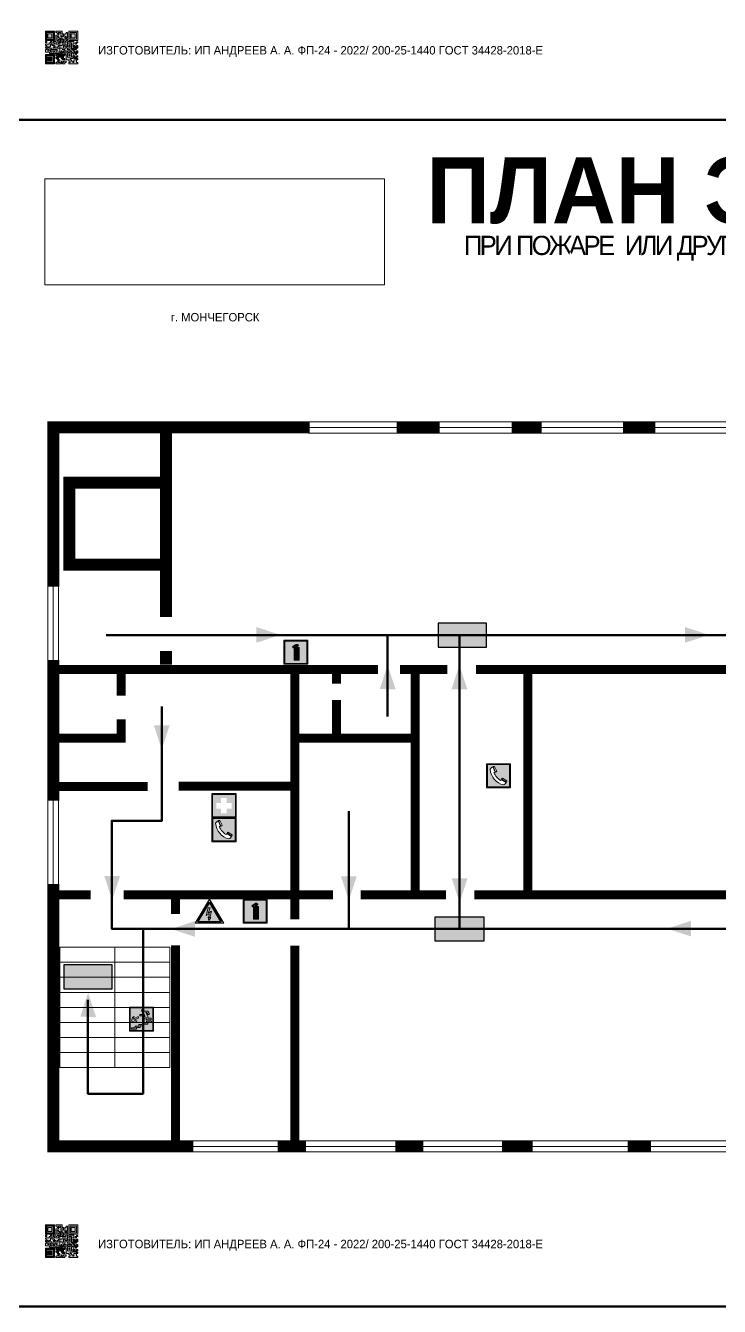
# Model space of a CAD drawing. Header units: millimetres. Extents: x 13114 to 67229, y 22859 to 38520.
# Drawn here: x 27315.4 to 27546.3, y 30105.7 to 30532 of the extents above; entities that cross this region are included whole.
import ezdxf

# ---------------------------------------------------------------- set-up
doc = ezdxf.new("R2010")
doc.units = ezdxf.units.MM
doc.layers.add('План_Штампы', color=7, linetype='Continuous')
doc.styles.add('обычный', font='arial.ttf')
picture_1 = doc.add_image_def('image1.jpg', size_in_pixel=(337, 105))

# ---------------------------------------------------------------- blocks, each defined once
blk = doc.blocks.new('QR')
at = {"lineweight": 0}
h = blk.add_hatch(color=256, dxfattribs=at)
h.dxf.hatch_style = 1
h.paths.add_polyline_path([(9241.16, 2687.38), (9242.01, 2687.38), (9242.01, 2687.83), (9241.59, 2687.83), (9241.59, 2688.68), (9239.45, 2688.68), (9239.45, 2688.25), (9239.86, 2688.25), (9239.86, 2687.83), (9240.29, 2687.83), (9240.29, 2688.25), (9241.16, 2688.25), (9241.16, 2687.83), (9240.29, 2687.83), (9240.29, 2687.38), (9239.45, 2687.38), (9239.45, 2685.22), (9238.57, 2685.22), (9238.57, 2684.8), (9239.02, 2684.8), (9239.02, 2684.37), (9238.13, 2684.37), (9238.13, 2683.92), (9239.02, 2683.92), (9239.02, 2683.5), (9239.44, 2683.5), (9239.44, 2682.64), (9239.87, 2682.64), (9239.87, 2682.18), (9239.44, 2682.18), (9239.44, 2682.64), (9238.13, 2682.64), (9238.13, 2681.76), (9237.71, 2681.76), (9237.71, 2682.64), (9238.13, 2682.64), (9238.13, 2683.07), (9237.27, 2683.07), (9237.27, 2683.51), (9237.71, 2683.51), (9237.71, 2684.37), (9238.13, 2684.37), (9238.13, 2685.22), (9237.71, 2685.22), (9237.71, 2684.8), (9237.28, 2684.8), (9237.28, 2684.38), (9235.98, 2684.38), (9235.98, 2683.92), (9236.4, 2683.92), (9236.4, 2683.49), (9236.84, 2683.49), (9236.84, 2683.07), (9236.4, 2683.07), (9236.4, 2682.64), (9235.98, 2682.64), (9235.98, 2681.76), (9237.29, 2681.76), (9237.29, 2681.33), (9239.43, 2681.33), (9239.43, 2681.76), (9240.74, 2681.76), (9240.74, 2683.05), (9239.87, 2683.05), (9239.87, 2683.5), (9240.29, 2683.5), (9240.29, 2683.91), (9240.74, 2683.91), (9240.74, 2684.81), (9240.29, 2684.81), (9240.29, 2684.79), (9240.29, 2684.37), (9239.45, 2684.37), (9239.45, 2684.8), (9239.87, 2684.8), (9239.87, 2685.21), (9240.74, 2685.21), (9240.74, 2686.1), (9240.29, 2686.1), (9240.29, 2685.64), (9239.86, 2685.64), (9239.86, 2686.95), (9240.29, 2686.95), (9240.29, 2686.52), (9240.74, 2686.52), (9240.74, 2686.1), (9241.16, 2686.1), (9241.16, 2686.53), (9241.59, 2686.53), (9241.59, 2686.1), (9242.02, 2686.1), (9242.02, 2685.21), (9241.59, 2685.21), (9241.59, 2686.1), (9241.16, 2686.1), (9241.16, 2685.21), (9240.74, 2685.21), (9240.74, 2684.81), (9242.89, 2684.81), (9242.89, 2685.22), (9242.47, 2685.22), (9242.47, 2686.11), (9242.89, 2686.11), (9242.89, 2686.52), (9242.46, 2686.52), (9242.46, 2686.95), (9242.89, 2686.95), (9242.89, 2686.52), (9243.32, 2686.52), (9243.32, 2688.26), (9242.9, 2688.26), (9242.9, 2687.83), (9242.47, 2687.83), (9242.47, 2687.38), (9242.01, 2687.38), (9242.01, 2686.94), (9241.16, 2686.94)])
h.paths.add_polyline_path([(9239.02, 2682.18), (9239.02, 2681.76), (9238.54, 2681.76), (9238.54, 2682.18)], flags=16)
h.paths.add_polyline_path([(9237.27, 2682.65), (9237.27, 2682.19), (9236.83, 2682.19), (9236.83, 2682.65)], flags=16)
h = blk.add_hatch(color=256, dxfattribs=at)
h.dxf.hatch_style = 1
h.paths.add_polyline_path([(9238.15, 2687.83), (9236.83, 2687.83), (9236.83, 2686.52), (9238.15, 2686.52)], flags=0)
h.paths.add_polyline_path([(9239.01, 2685.65), (9239.01, 2688.68), (9235.98, 2688.68), (9235.98, 2685.65)])
h.paths.add_polyline_path([(9236.41, 2686.1), (9236.41, 2688.26), (9238.56, 2688.26), (9238.56, 2686.1)], flags=16)
h.paths.add_polyline_path([(9236.83, 2686.52), (9236.83, 2687.83), (9238.15, 2687.83), (9238.15, 2686.52)], flags=0)
h = blk.add_hatch(color=256, dxfattribs=at)
h.dxf.hatch_style = 1
h.paths.add_polyline_path([(9238.15, 2686.52), (9238.15, 2687.83), (9236.83, 2687.83), (9236.83, 2686.52)])
h.paths.add_polyline_path([(9245.91, 2686.52), (9245.91, 2687.83), (9244.59, 2687.83), (9244.59, 2686.52)], flags=0)
h.paths.add_polyline_path([(9246.77, 2685.65), (9246.77, 2688.68), (9243.74, 2688.68), (9243.74, 2685.65)])
h.paths.add_polyline_path([(9244.17, 2686.1), (9244.17, 2688.26), (9246.32, 2688.26), (9246.32, 2686.1)], flags=16)
h.paths.add_polyline_path([(9244.59, 2686.52), (9244.59, 2687.83), (9245.91, 2687.83), (9245.91, 2686.52)], flags=0)
h = blk.add_hatch(color=256, dxfattribs=at)
h.dxf.hatch_style = 1
h.paths.add_polyline_path([(9240.75, 2681.76), (9240.75, 2681.35), (9241.17, 2681.35), (9241.17, 2681.76)])
h.paths.add_polyline_path([(9241.6, 2682.18), (9241.17, 2682.18), (9241.17, 2681.76), (9241.6, 2681.76)])
h.paths.add_polyline_path([(9242.47, 2681.34), (9242.47, 2682.19), (9242.02, 2682.19), (9242.02, 2681.76), (9241.6, 2681.76), (9241.6, 2681.34)])
h.paths.add_polyline_path([(9239.87, 2678.3), (9239.44, 2678.3), (9239.44, 2677.89), (9241.17, 2677.89), (9241.17, 2678.3), (9240.28, 2678.3), (9240.28, 2678.73), (9239.87, 2678.73)])
h.paths.add_polyline_path([(9240.75, 2678.73), (9240.75, 2679.19), (9240.28, 2679.19), (9240.28, 2678.73)])
h.paths.add_polyline_path([(9241.6, 2678.73), (9241.17, 2678.73), (9241.17, 2678.3), (9241.6, 2678.3)])
h.paths.add_polyline_path([(9242.02, 2678.3), (9241.6, 2678.3), (9241.6, 2677.89), (9242.48, 2677.89), (9242.48, 2678.31), (9242.9, 2678.31), (9242.9, 2678.73), (9242.02, 2678.73)])
h.paths.add_polyline_path([(9246.36, 2684.37), (9246.36, 2684.79), (9245.93, 2684.79), (9245.93, 2684.37)])
h.paths.add_polyline_path([(9246.78, 2685.2), (9246.36, 2685.2), (9246.36, 2684.79), (9246.78, 2684.79)])
h.paths.add_polyline_path([(9245.91, 2687.83), (9244.59, 2687.83), (9244.59, 2686.52), (9245.91, 2686.52)])
h = blk.add_hatch(color=256, dxfattribs=at)
h.dxf.hatch_style = 1
h.paths.add_polyline_path([(9243.32, 2686.11), (9242.89, 2686.11), (9242.89, 2685.64), (9243.32, 2685.64)])
h.paths.add_polyline_path([(9239.02, 2683.07), (9239.02, 2683.5), (9238.56, 2683.5), (9238.56, 2683.07)])
h.paths.add_polyline_path([(9236.4, 2684.8), (9236.4, 2685.22), (9235.98, 2685.22), (9235.98, 2684.8)])
h.paths.add_polyline_path([(9236.4, 2683.07), (9236.4, 2683.49), (9235.98, 2683.49), (9235.98, 2683.07)])
h = blk.add_hatch(color=256, dxfattribs=at)
h.dxf.hatch_style = 1
h.paths.add_polyline_path([(9243.32, 2682.64), (9243.32, 2683.07), (9244.62, 2683.07), (9244.62, 2684.37), (9243.74, 2684.37), (9243.74, 2684.8), (9244.62, 2684.8), (9244.62, 2684.37), (9245.48, 2684.37), (9245.48, 2685.22), (9243.32, 2685.22), (9243.32, 2683.5), (9242.89, 2683.5), (9242.89, 2683.06), (9242.01, 2683.06), (9242.01, 2683.91), (9242.47, 2683.91), (9242.47, 2683.5), (9242.89, 2683.5), (9242.89, 2684.38), (9241.59, 2684.38), (9241.59, 2683.91), (9240.74, 2683.91), (9240.74, 2683.05), (9241.59, 2683.05), (9241.59, 2682.64), (9242.47, 2682.64), (9242.47, 2682.19), (9242.91, 2682.19), (9242.91, 2681.34), (9242.48, 2681.34), (9242.48, 2680.91), (9242.91, 2680.91), (9242.91, 2679.17), (9243.75, 2679.17), (9243.75, 2678.73), (9244.2, 2678.73), (9244.2, 2678.3), (9243.75, 2678.3), (9243.75, 2677.88), (9246.78, 2677.88), (9246.78, 2678.3), (9246.35, 2678.3), (9246.35, 2679.19), (9245.48, 2679.19), (9245.48, 2678.31), (9245.05, 2678.31), (9245.05, 2678.73), (9244.62, 2678.73), (9244.62, 2679.19), (9244.2, 2679.19), (9244.2, 2679.61), (9245.05, 2679.61), (9245.05, 2680.46), (9245.48, 2680.46), (9245.48, 2681.34), (9245.04, 2681.34), (9245.04, 2681.76), (9244.63, 2681.76), (9244.63, 2682.19), (9244.21, 2682.19), (9244.21, 2681.76), (9243.32, 2681.76), (9243.32, 2682.19), (9244.21, 2682.19), (9244.21, 2682.64)])
h.paths.add_polyline_path([(9243.75, 2683.49), (9243.75, 2683.92), (9244.21, 2683.92), (9244.21, 2683.49)], flags=16)
h.paths.add_polyline_path([(9243.32, 2681.34), (9244.63, 2681.34), (9244.63, 2680.04), (9243.32, 2680.04)], flags=16)
h.paths.add_polyline_path([(9243.76, 2680.89), (9244.18, 2680.89), (9244.18, 2680.48), (9243.76, 2680.48)], flags=0)
h = blk.add_hatch(color=256, dxfattribs=at)
h.dxf.hatch_style = 1
h.paths.add_polyline_path([(9246.36, 2683.07), (9246.78, 2683.07), (9246.78, 2683.92), (9246.36, 2683.92), (9246.36, 2683.49), (9245.92, 2683.49), (9245.92, 2683.92), (9245.06, 2683.92), (9245.06, 2683.49), (9245.48, 2683.49), (9245.48, 2683.07), (9244.62, 2683.07), (9244.62, 2682.65), (9245.05, 2682.65), (9245.05, 2682.18), (9245.48, 2682.18), (9245.48, 2682.65), (9246.36, 2682.65)])
h.paths.add_polyline_path([(9246.78, 2682.18), (9246.36, 2682.18), (9246.36, 2681.75), (9245.92, 2681.75), (9245.92, 2682.18), (9245.48, 2682.18), (9245.48, 2681.34), (9245.48, 2681.34), (9245.94, 2681.34), (9245.94, 2680.91), (9246.36, 2680.91), (9246.36, 2681.34), (9246.78, 2681.34)])
h = blk.add_hatch(color=256, dxfattribs=at)
h.dxf.hatch_style = 1
h.paths.add_polyline_path([(9235.98, 2680.9), (9235.98, 2677.86), (9239.02, 2677.86), (9239.02, 2680.9)])
h.paths.add_polyline_path([(9238.57, 2680.48), (9238.57, 2678.32), (9236.41, 2678.32), (9236.41, 2680.48)], flags=16)
h.paths.add_polyline_path([(9238.15, 2680.05), (9238.15, 2678.74), (9236.83, 2678.74), (9236.83, 2680.05)], flags=0)
h = blk.add_hatch(color=256, dxfattribs=at)
h.dxf.hatch_style = 1
h.paths.add_polyline_path([(9238.15, 2680.05), (9236.83, 2680.05), (9236.83, 2678.74), (9238.15, 2678.74)])
h = blk.add_hatch(color=256, dxfattribs=at)
h.dxf.hatch_style = 1
h.paths.add_polyline_path([(9242.02, 2680.46), (9242.48, 2680.46), (9242.48, 2680.91), (9241.58, 2680.91), (9241.58, 2681.35), (9241.17, 2681.35), (9241.17, 2680.91), (9240.75, 2680.91), (9240.75, 2681.33), (9239.43, 2681.33), (9239.43, 2680.46), (9239.86, 2680.46), (9239.86, 2680.92), (9240.3, 2680.92), (9240.3, 2680.46), (9239.86, 2680.46), (9239.86, 2680.04), (9239.44, 2680.04), (9239.44, 2679.62), (9239.86, 2679.62), (9239.86, 2679.19), (9240.29, 2679.19), (9240.29, 2680.03), (9241.18, 2680.03), (9241.18, 2680.47), (9241.6, 2680.47), (9241.6, 2680.03), (9241.18, 2680.03), (9241.18, 2679.61), (9241.6, 2679.61), (9241.6, 2679.19), (9242.47, 2679.19), (9242.47, 2679.6), (9242.02, 2679.6)])
h = blk.add_hatch(color=256, dxfattribs=at)
h.dxf.hatch_style = 1
h.paths.add_polyline_path([(9244.18, 2680.48), (9244.18, 2680.89), (9243.76, 2680.89), (9243.76, 2680.48)])
h = blk.add_hatch(color=256, dxfattribs=at)
h.dxf.hatch_style = 1
h.paths.add_polyline_path([(9245.93, 2680.04), (9245.93, 2680.46), (9245.48, 2680.46), (9245.48, 2679.62), (9246.35, 2679.62), (9246.35, 2680.04)])
h.paths.add_polyline_path([(9246.78, 2680.04), (9246.78, 2680.46), (9246.35, 2680.46), (9246.35, 2680.04)])
h.paths.add_polyline_path([(9246.78, 2679.18), (9246.78, 2679.62), (9246.35, 2679.62), (9246.35, 2679.18)])
for points in [[(9237.71, 2685.22), (9238.13, 2685.22), (9238.13, 2684.37), (9237.71, 2684.37), (9237.71, 2683.51), (9237.27, 2683.51), (9237.27, 2683.07), (9238.13, 2683.07), (9238.13, 2682.64), (9237.71, 2682.64), (9237.71, 2681.76), (9238.13, 2681.76), (9238.13, 2682.64), (9239.44, 2682.64), (9239.44, 2683.5), (9239.02, 2683.5), (9239.02, 2683.07), (9238.56, 2683.07), (9238.56, 2683.5), (9239.02, 2683.5), (9239.02, 2683.92), (9238.13, 2683.92), (9238.13, 2684.37), (9239.02, 2684.37), (9239.02, 2684.8), (9238.57, 2684.8), (9238.57, 2685.22), (9239.45, 2685.22), (9239.45, 2687.38), (9240.29, 2687.38), (9240.29, 2687.83), (9239.86, 2687.83), (9239.86, 2688.25), (9239.45, 2688.25), (9239.45, 2688.68), (9241.59, 2688.68), (9241.59, 2687.83), (9242.01, 2687.83), (9242.01, 2687.38), (9242.47, 2687.38), (9242.47, 2687.83), (9242.9, 2687.83), (9242.9, 2688.26), (9243.32, 2688.26), (9243.32, 2686.52), (9242.89, 2686.52), (9242.89, 2686.11), (9243.32, 2686.11), (9243.32, 2685.64), (9242.89, 2685.64), (9242.89, 2686.11), (9242.47, 2686.11), (9242.47, 2685.22), (9242.89, 2685.22), (9242.89, 2684.81), (9240.74, 2684.81), (9240.74, 2683.91), (9241.59, 2683.91), (9241.59, 2684.38), (9242.89, 2684.38), (9242.89, 2683.5), (9242.47, 2683.5), (9242.47, 2683.91), (9242.01, 2683.91), (9242.01, 2683.06), (9242.89, 2683.06), (9242.89, 2683.5), (9243.32, 2683.5), (9243.32, 2685.22), (9245.48, 2685.22), (9245.48, 2684.37), (9244.62, 2684.37), (9244.62, 2683.07), (9245.48, 2683.07), (9245.48, 2683.49), (9245.06, 2683.49), (9245.06, 2683.92), (9245.92, 2683.92), (9245.92, 2683.49), (9246.36, 2683.49), (9246.36, 2683.92), (9246.78, 2683.92), (9246.78, 2683.07), (9246.36, 2683.07), (9246.36, 2682.65), (9245.48, 2682.65), (9245.48, 2682.18), (9245.92, 2682.18), (9245.92, 2681.75), (9246.36, 2681.75), (9246.36, 2682.18), (9246.78, 2682.18), (9246.78, 2681.34), (9246.36, 2681.34), (9246.36, 2680.91), (9245.94, 2680.91), (9245.94, 2681.34), (9245.48, 2681.34), (9245.48, 2680.46), (9245.93, 2680.46), (9245.93, 2680.04), (9246.35, 2680.04), (9246.35, 2680.46), (9246.78, 2680.46), (9246.78, 2680.04), (9246.78, 2680.04), (9246.35, 2680.04), (9246.35, 2679.62), (9246.78, 2679.62), (9246.78, 2679.18), (9246.35, 2679.18), (9246.35, 2678.3), (9246.78, 2678.3), (9246.78, 2677.88), (9243.75, 2677.88), (9243.75, 2678.3), (9244.2, 2678.3), (9244.2, 2678.73), (9243.75, 2678.73), (9243.75, 2679.17), (9242.91, 2679.17), (9242.91, 2680.91), (9242.48, 2680.91), (9242.48, 2680.46), (9242.02, 2680.46), (9242.02, 2679.6), (9242.47, 2679.6), (9242.47, 2679.19), (9241.6, 2679.19), (9241.6, 2679.61), (9241.18, 2679.61), (9241.18, 2680.03), (9240.29, 2680.03), (9240.29, 2679.19), (9240.75, 2679.19), (9240.75, 2678.73), (9240.28, 2678.73), (9240.28, 2678.3), (9241.17, 2678.3), (9241.17, 2678.73), (9241.6, 2678.73), (9241.6, 2678.3), (9242.02, 2678.3), (9242.02, 2678.73), (9242.9, 2678.73), (9242.9, 2678.31), (9242.48, 2678.31), (9242.48, 2677.89), (9241.6, 2677.89), (9241.6, 2678.3), (9241.17, 2678.3), (9241.17, 2677.89), (9239.44, 2677.89), (9239.44, 2678.3), (9239.87, 2678.3), (9239.87, 2678.73), (9240.28, 2678.73), (9240.28, 2679.19), (9240.29, 2679.19), (9239.86, 2679.19), (9239.86, 2679.62), (9239.44, 2679.62), (9239.44, 2680.04), (9239.86, 2680.04), (9239.86, 2680.46), (9239.43, 2680.46), (9239.43, 2681.33), (9237.29, 2681.33), (9237.29, 2681.76), (9235.98, 2681.76), (9235.98, 2682.64), (9236.4, 2682.64), (9236.4, 2683.07), (9235.98, 2683.07), (9235.98, 2683.49), (9236.4, 2683.49), (9236.4, 2683.92), (9235.98, 2683.92), (9235.98, 2684.38), (9237.28, 2684.38), (9237.28, 2684.8), (9237.71, 2684.8), (9237.71, 2685.22), (9237.92, 2685.22)], [(9240.74, 2686.1), (9240.74, 2686.52), (9240.29, 2686.52), (9240.29, 2686.95), (9239.86, 2686.95), (9239.86, 2685.64), (9240.29, 2685.64), (9240.29, 2686.1), (9240.74, 2686.1), (9240.74, 2686.52)], [(9240.74, 2683.05), (9240.74, 2681.76), (9239.43, 2681.76), (9239.43, 2681.33), (9240.75, 2681.33), (9240.75, 2681.35), (9240.75, 2680.91), (9241.17, 2680.91), (9241.17, 2681.35), (9241.58, 2681.35), (9241.58, 2680.91), (9242.48, 2680.91), (9242.48, 2681.34), (9242.91, 2681.34), (9242.91, 2682.19), (9242.47, 2682.19), (9242.47, 2682.64), (9241.59, 2682.64), (9241.59, 2683.05), (9240.74, 2683.05)], [(9240.74, 2685.21), (9239.87, 2685.21), (9239.87, 2684.8), (9239.45, 2684.8), (9239.45, 2684.37), (9240.29, 2684.37), (9240.29, 2684.79), (9240.29, 2684.81), (9240.74, 2684.81), (9240.74, 2685.21), (9239.87, 2685.21)], [(9240.74, 2683.91), (9240.29, 2683.91), (9240.29, 2683.5), (9239.87, 2683.5), (9239.87, 2683.05), (9240.74, 2683.05), (9240.74, 2683.91)], [(9241.6, 2681.76), (9242.02, 2681.76), (9242.02, 2682.19), (9242.47, 2682.19), (9242.47, 2681.34), (9241.6, 2681.34), (9241.6, 2681.76)], [(9244.62, 2683.07), (9243.32, 2683.07), (9243.32, 2682.64), (9244.21, 2682.64), (9244.21, 2682.19), (9243.32, 2682.19), (9243.32, 2681.76), (9244.21, 2681.76), (9244.21, 2682.19), (9244.63, 2682.19), (9244.63, 2681.76), (9245.04, 2681.76), (9245.04, 2681.34), (9245.48, 2681.34)], [(9244.62, 2684.37), (9244.62, 2684.8), (9243.74, 2684.8), (9243.74, 2684.37), (9244.62, 2684.37)], [(9245.48, 2682.18), (9245.05, 2682.18), (9245.05, 2682.65), (9244.62, 2682.65), (9244.62, 2683.07)], [(9245.48, 2682.18), (9245.48, 2681.34)], [(9239.86, 2680.46), (9239.86, 2680.92), (9240.3, 2680.92), (9240.3, 2680.46), (9239.86, 2680.46)], [(9245.48, 2680.46), (9245.05, 2680.46), (9245.05, 2679.61), (9244.2, 2679.61), (9244.2, 2679.19), (9244.62, 2679.19), (9244.62, 2678.73), (9245.05, 2678.73), (9245.05, 2678.31), (9245.48, 2678.31), (9245.48, 2679.19), (9246.35, 2679.19), (9246.35, 2679.07)], [(9246.35, 2679.62), (9245.48, 2679.62), (9245.48, 2680.46)], [(9245.48, 2680.46), (9245.48, 2679.62), (9246.35, 2679.62), (9246.35, 2680.04), (9245.93, 2680.04), (9245.93, 2680.46), (9245.48, 2680.46), (9245.48, 2679.62)], [(9246.35, 2679.62), (9246.35, 2679.18)]]:
    blk.add_lwpolyline(points, dxfattribs=at)
for points in [[(9235.98, 2685.65), (9239.01, 2685.65), (9239.01, 2688.68), (9235.98, 2688.68)], [(9236.41, 2688.26), (9238.56, 2688.26), (9238.56, 2686.1), (9236.41, 2686.1)], [(9236.83, 2687.83), (9238.15, 2687.83), (9238.15, 2686.52), (9236.83, 2686.52)], [(9240.29, 2687.83), (9241.16, 2687.83), (9241.16, 2688.25), (9240.29, 2688.25)], [(9240.29, 2688.25), (9241.16, 2688.25), (9241.16, 2687.83), (9240.29, 2687.83)], [(9242.01, 2687.38), (9241.16, 2687.38), (9241.16, 2686.94), (9242.01, 2686.94)], [(9241.16, 2687.38), (9242.01, 2687.38), (9242.01, 2686.94), (9241.16, 2686.94)], [(9241.16, 2686.53), (9241.59, 2686.53), (9241.59, 2686.1), (9241.16, 2686.1)], [(9242.89, 2686.52), (9242.46, 2686.52), (9242.46, 2686.95), (9242.89, 2686.95)], [(9243.74, 2685.65), (9246.77, 2685.65), (9246.77, 2688.68), (9243.74, 2688.68)], [(9244.17, 2688.26), (9246.32, 2688.26), (9246.32, 2686.1), (9244.17, 2686.1)], [(9244.59, 2687.83), (9245.91, 2687.83), (9245.91, 2686.52), (9244.59, 2686.52)], [(9235.98, 2684.8), (9236.4, 2684.8), (9236.4, 2685.22), (9235.98, 2685.22)], [(9236.4, 2683.07), (9236.84, 2683.07), (9236.84, 2683.49), (9236.4, 2683.49)], [(9236.83, 2682.19), (9237.27, 2682.19), (9237.27, 2682.65), (9236.83, 2682.65)], [(9238.54, 2682.18), (9239.02, 2682.18), (9239.02, 2681.76), (9238.54, 2681.76)], [(9239.44, 2682.64), (9239.87, 2682.64), (9239.87, 2682.18), (9239.44, 2682.18)], [(9241.16, 2686.1), (9240.74, 2686.1), (9240.74, 2685.21), (9241.16, 2685.21)], [(9241.17, 2682.18), (9241.6, 2682.18), (9241.6, 2681.76), (9241.17, 2681.76)], [(9241.59, 2686.1), (9242.02, 2686.1), (9242.02, 2685.21), (9241.59, 2685.21)], [(9243.75, 2683.92), (9244.21, 2683.92), (9244.21, 2683.49), (9243.75, 2683.49)], [(9245.93, 2684.79), (9246.36, 2684.79), (9246.36, 2684.37), (9245.93, 2684.37)], [(9246.36, 2685.2), (9246.78, 2685.2), (9246.78, 2684.79), (9246.36, 2684.79)], [(9235.98, 2677.86), (9239.02, 2677.86), (9239.02, 2680.9), (9235.98, 2680.9)], [(9236.41, 2680.48), (9238.57, 2680.48), (9238.57, 2678.32), (9236.41, 2678.32)], [(9236.83, 2680.05), (9238.15, 2680.05), (9238.15, 2678.74), (9236.83, 2678.74)], [(9240.75, 2681.76), (9241.17, 2681.76), (9241.17, 2681.35), (9240.75, 2681.35)], [(9241.18, 2680.03), (9241.6, 2680.03), (9241.6, 2680.47), (9241.18, 2680.47)], [(9243.32, 2680.04), (9244.63, 2680.04), (9244.63, 2681.34), (9243.32, 2681.34)], [(9243.76, 2680.89), (9244.18, 2680.89), (9244.18, 2680.48), (9243.76, 2680.48)]]:
    blk.add_lwpolyline(points, close=True, dxfattribs=at)
blk = doc.blocks.new('A$C7B4425F7')
at = {"true_color": 0xffffff}
blk.add_hatch(color=7, dxfattribs=at).paths.add_polyline_path([(0, 0), (-16, 0), (-16, -8), (0, -8)])
h = blk.add_hatch(color=126)
h.paths.add_polyline_path([(-0.2, -0.2), (-15.8, -0.2), (-15.8, -7.8), (-0.2, -7.8)])
h.paths.add_polyline_path([(-11.76, -2.03), (-11.76, -3.66), (-11.17, -3.66, -0.568275), (-11.17, -6.18), (-12.58, -6.18), (-12.58, -2.03)], flags=16)
h.paths.add_polyline_path([(-13.33, -4.12, -0.495768), (-13.59, -6.18), (-15.03, -6.18), (-15.03, -2.03), (-13.59, -2.03, -0.487973)], flags=16)
h.paths.add_polyline_path([(-10.25, -2.03), (-9.48, -2.03), (-9.48, -6.18), (-10.25, -6.18)], flags=16)
h.paths.add_polyline_path([(-13.84, -3.69), (-14.24, -3.69), (-14.24, -3.03), (-13.9, -3.03, -0.692621)], flags=0)
h.paths.add_polyline_path([(-9.15, -2.03), (-8.4, -2.03), (-8.04, -3.07), (-7.68, -2.03), (-6.93, -2.03), (-7.64, -4.1), (-6.93, -6.18), (-7.68, -6.18), (-8.04, -5.14), (-8.4, -6.18), (-9.15, -6.18), (-8.44, -4.1)], flags=16)
h.paths.add_polyline_path([(-11.76, -4.46), (-11.42, -4.46, -0.692621), (-11.36, -5.12), (-11.76, -5.12)], flags=0)
h.paths.add_polyline_path([(-13.9, -5.2), (-14.24, -5.2), (-14.24, -4.55), (-13.84, -4.55, -0.708038)], flags=0)
edge = h.paths.add_edge_path(flags=16)
edge.add_ellipse((-5.51, -4.08), major_axis=(0, 2.05), ratio=0.586184, start_angle=0, end_angle=360)
edge = h.paths.add_edge_path(flags=0)
edge.add_ellipse((-5.51, -4.08), major_axis=(0, 1.14), ratio=0.454828, start_angle=0, end_angle=360)
h.paths.add_polyline_path([(-4.13, -4.96, 0.377264), (-3.48, -4.52, 0.0555), (-3.16, -2.03), (-1.66, -2.03), (-1.66, -4.96), (-0.96, -4.96), (-0.96, -7.01), (-1.75, -7.01), (-1.75, -6.18), (-3.3, -6.18), (-3.3, -7.02), (-4.13, -7.02)], flags=16)
h.paths.add_polyline_path([(-2.73, -2.91), (-2.28, -2.91), (-2.28, -4.96), (-3.05, -4.96, 0.079136)], flags=0)
at = {"color": 126}
blk.add_lwpolyline([(-16, -8), (0, -8), (0, 0), (-16, 0)], close=True, dxfattribs=at)
blk = doc.blocks.new('вниз 3')
at = {"lineweight": 0, "true_color": 0xffffff}
h = blk.add_hatch(color=7, dxfattribs=at)
h.dxf.hatch_style = 1
h.paths.add_polyline_path([(40997.5, -4475.69), (40997.25, -4475.28), (40995.76, -4476.15), (40995.97, -4475.23), (40995.39, -4475.56), (40995.05, -4476.83), (40996.33, -4477.17), (40996.91, -4476.83), (40996, -4476.55)], flags=0)
h.paths.add_polyline_path([(40999.81, -4473.95), (41000.22, -4473.95), (41000.64, -4474.67), (41001.03, -4474.43), (41000.46, -4473.49), (41000.42, -4473.49), (40999.43, -4473.49), (40998.68, -4473.92), (40998.68, -4474.57), (40997.88, -4474.57), (40997.88, -4475), (40999.14, -4475), (40999.14, -4474.43), (40999.14, -4474.38), (40999.59, -4475.15), (40998.72, -4475.67), (40998.72, -4477.06), (40999.24, -4477.06), (40999.24, -4475.96), (40999.95, -4475.56), (40999.95, -4476.43), (41001.61, -4476.43), (41001.61, -4475.88), (41000.47, -4475.88), (41000.47, -4475.12)], flags=0)
h.paths.add_polyline_path([(40999.2, -4473.24, 1), (40998.35, -4473.24, 1)], flags=0)
h.paths.add_polyline_path([(41000.46, -4477.26), (41001.69, -4477.26), (41001.69, -4476.84), (41000.03, -4476.84), (41000.03, -4477.39), (40998.78, -4477.39), (40998.78, -4477.95), (40997.53, -4477.95), (40997.53, -4478.5), (40996.29, -4478.5), (40996.29, -4479.06), (40995.05, -4479.06), (40995.05, -4479.48), (40995.29, -4479.48), (40996.72, -4479.48), (40996.72, -4478.92), (40997.97, -4478.92), (40997.97, -4478.36), (40999.2, -4478.36), (40999.2, -4477.81), (41000.46, -4477.81)], flags=0)
h.paths.add_polyline_path([(41002.37, -4472.17), (40994.37, -4472.17), (40994.37, -4480.17), (41002.37, -4480.17)])
h.paths.add_polyline_path([(41002.16, -4479.96), (40994.57, -4479.96), (40994.57, -4472.37), (41002.16, -4472.37)], flags=16)
h.paths.add_polyline_path([(41001.61, -4475.88), (41001.61, -4476.43), (40999.95, -4476.43), (40999.95, -4475.56), (40999.24, -4475.96), (40999.24, -4477.06), (40998.72, -4477.06), (40998.72, -4475.67), (40999.59, -4475.15), (40999.14, -4474.38), (40999.14, -4474.43), (40999.14, -4475), (40997.88, -4475), (40997.88, -4474.57), (40998.68, -4474.57), (40998.68, -4473.92), (40999.43, -4473.49), (41000.42, -4473.49), (41000.46, -4473.49), (41001.03, -4474.43), (41000.64, -4474.67), (41000.22, -4473.95), (40999.81, -4473.95), (41000.47, -4475.12), (41000.47, -4475.88)], flags=0)
h.paths.add_polyline_path([(41001.69, -4476.84), (41001.69, -4477.26), (41000.46, -4477.26), (41000.46, -4477.81), (40999.2, -4477.81), (40999.2, -4478.36), (40997.97, -4478.36), (40997.97, -4478.92), (40996.72, -4478.92), (40996.72, -4479.48), (40995.05, -4479.48), (40995.05, -4479.06), (40996.29, -4479.06), (40996.29, -4478.5), (40997.53, -4478.5), (40997.53, -4477.95), (40998.78, -4477.95), (40998.78, -4477.39), (41000.03, -4477.39), (41000.03, -4476.84)], flags=0)
h.paths.add_polyline_path([(40998.35, -4473.24, -1), (40999.2, -4473.24, -1)], flags=0)
h.paths.add_polyline_path([(40997.5, -4475.69), (40996, -4476.55), (40996.91, -4476.83), (40996.33, -4477.17), (40995.05, -4476.83), (40995.39, -4475.56), (40995.97, -4475.23), (40995.76, -4476.15), (40997.25, -4475.28)], flags=0)
at = {"lineweight": 0}
h = blk.add_hatch(color=126, dxfattribs=at)
h.dxf.hatch_style = 1
h.paths.add_polyline_path([(41002.16, -4472.37), (40994.57, -4472.37), (40994.57, -4479.96), (41002.16, -4479.96)])
h.paths.add_polyline_path([(40995.97, -4475.23), (40995.76, -4476.15), (40997.25, -4475.28), (40997.5, -4475.69), (40996, -4476.55), (40996.91, -4476.83), (40996.33, -4477.17), (40995.05, -4476.83), (40995.39, -4475.56)], flags=16)
h.paths.add_polyline_path([(40997.88, -4474.57), (40998.68, -4474.57), (40998.68, -4473.92), (40999.43, -4473.49), (41000.42, -4473.49), (41000.46, -4473.49), (41001.03, -4474.43), (41000.64, -4474.67), (41000.22, -4473.95), (40999.81, -4473.95), (41000.47, -4475.12), (41000.47, -4475.88), (41001.61, -4475.88), (41001.61, -4476.43), (40999.95, -4476.43), (40999.95, -4475.56), (40999.24, -4475.96), (40999.24, -4477.06), (40998.72, -4477.06), (40998.72, -4475.67), (40999.59, -4475.15), (40999.14, -4474.38), (40999.14, -4474.43), (40999.14, -4475), (40997.88, -4475)], flags=16)
h.paths.add_polyline_path([(40998.35, -4473.24, -1), (40999.2, -4473.24, -1)], flags=16)
h.paths.add_polyline_path([(40997.53, -4477.95), (40998.78, -4477.95), (40998.78, -4477.39), (41000.03, -4477.39), (41000.03, -4476.84), (41001.69, -4476.84), (41001.69, -4477.26), (41000.46, -4477.26), (41000.46, -4477.81), (40999.2, -4477.81), (40999.2, -4478.36), (40997.97, -4478.36), (40997.97, -4478.92), (40996.72, -4478.92), (40996.72, -4479.48), (40995.05, -4479.48), (40995.05, -4479.06), (40996.29, -4479.06), (40996.29, -4478.5), (40997.53, -4478.5)], flags=16)
at = {"lineweight": 0, "true_color": 0xffffff}
h = blk.add_hatch(color=7, dxfattribs=at)
h.dxf.hatch_style = 1
h.paths.add_polyline_path([(40999.2, -4473.24, 1), (40998.35, -4473.24, 1)])
h.paths.add_polyline_path([(40999.81, -4473.95), (41000.22, -4473.95), (41000.64, -4474.67), (41001.03, -4474.43), (41000.46, -4473.49), (41000.42, -4473.49), (40999.43, -4473.49), (40998.68, -4473.92), (40998.68, -4474.57), (40997.88, -4474.57), (40997.88, -4475), (40999.14, -4475), (40999.14, -4474.43), (40999.14, -4474.38), (40999.59, -4475.15), (40998.72, -4475.67), (40998.72, -4477.06), (40999.24, -4477.06), (40999.24, -4475.96), (40999.95, -4475.56), (40999.95, -4476.43), (41001.61, -4476.43), (41001.61, -4475.88), (41000.47, -4475.88), (41000.47, -4475.12)])
h.paths.add_polyline_path([(40999.2, -4477.81), (41000.46, -4477.81), (41000.46, -4477.26), (41001.69, -4477.26), (41001.69, -4476.84), (41000.03, -4476.84), (41000.03, -4477.39), (40998.78, -4477.39), (40998.78, -4477.95), (40997.53, -4477.95), (40997.53, -4478.5), (40996.29, -4478.5), (40996.29, -4479.06), (40995.05, -4479.06), (40995.05, -4479.48), (40995.29, -4479.48), (40996.72, -4479.48), (40996.72, -4478.92), (40997.97, -4478.92), (40997.97, -4478.36), (40999.2, -4478.36)])
h.paths.add_polyline_path([(40997.5, -4475.69), (40997.25, -4475.28), (40995.76, -4476.15), (40995.97, -4475.23), (40995.39, -4475.56), (40995.05, -4476.83), (40996.33, -4477.17), (40996.91, -4476.83), (40996, -4476.55)])
at = {"color": 126, "lineweight": 0}
for points in [[(40994.37, -4472.17), (41002.37, -4472.17), (41002.37, -4480.17), (40994.37, -4480.17)], [(40994.57, -4472.37), (41002.16, -4472.37), (41002.16, -4479.96), (40994.57, -4479.96)]]:
    blk.add_lwpolyline(points, close=True, dxfattribs=at)
for points in [[(40995.05, -4476.83), (40995.39, -4475.56), (40995.97, -4475.23), (40995.76, -4476.15), (40997.25, -4475.28), (40997.5, -4475.69), (40996, -4476.55), (40996.91, -4476.83), (40996.33, -4477.17), (40995.05, -4476.83)], [(40995.29, -4479.48), (40995.05, -4479.48), (40995.05, -4479.06), (40996.29, -4479.06), (40996.29, -4478.5), (40997.53, -4478.5), (40997.53, -4477.95), (40998.78, -4477.95), (40998.78, -4477.39), (41000.03, -4477.39), (41000.03, -4476.84), (41001.69, -4476.84), (41001.69, -4477.26), (41000.46, -4477.26), (41000.46, -4477.81), (40999.2, -4477.81), (40999.2, -4478.36), (40997.97, -4478.36), (40997.97, -4478.92), (40996.72, -4478.92), (40996.72, -4479.48), (40995.05, -4479.48)], [(40999.14, -4474.43), (40999.14, -4475), (40997.88, -4475), (40997.88, -4474.57), (40998.68, -4474.57), (40998.68, -4473.92), (40999.43, -4473.49), (41000.42, -4473.49), (41000.46, -4473.49), (41001.03, -4474.43), (41000.64, -4474.67), (41000.22, -4473.95), (40999.81, -4473.95), (41000.47, -4475.12), (41000.47, -4475.88), (41001.61, -4475.88), (41001.61, -4476.43), (40999.95, -4476.43), (40999.95, -4475.56), (40999.24, -4475.96), (40999.24, -4477.06), (40998.72, -4477.06), (40998.72, -4475.67), (40999.59, -4475.15), (40999.14, -4474.38), (40999.14, -4474.43)]]:
    blk.add_lwpolyline(points, dxfattribs=at)
blk.add_circle((40998.77, -4473.24), 0.426, dxfattribs=at)
blk = doc.blocks.new('A$C32E8229D')
at = {"true_color": 0xffffff}
blk.add_hatch(color=7, dxfattribs=at).paths.add_polyline_path([(0, 0), (0, -8), (16, -8), (16, 0)])
h = blk.add_hatch(color=126)
h.paths.add_polyline_path([(0.2, -0.2), (15.8, -0.2), (15.8, -7.8), (0.2, -7.8)])
h.paths.add_polyline_path([(13.49, -2.05), (12.08, -2.05), (11.37, -2.63, 0.162397), (11.29, -2.84), (11.29, -3.63), (10.35, -3.63), (10.35, -4.05), (11.68, -4.05), (11.68, -3.48), (12.26, -4.28), (11.29, -5.1), (11.29, -6.78), (11.85, -6.78), (11.85, -5.44), (12.8, -4.64), (12.8, -5.94), (14.46, -5.94), (14.46, -5.39), (13.45, -5.39), (13.45, -3.97), (12.46, -2.59), (13.15, -2.59), (13.69, -3.34), (14.18, -3)], flags=16)
h.paths.add_polyline_path([(10.74, -1.82, 1), (11.8, -1.82, 1)], flags=16)
h.paths.add_polyline_path([(9.39, -3.59), (5.99, -3.59), (6.56, -3.03), (5.91, -3.03), (5.1, -3.83), (5.91, -4.64), (6.56, -4.64), (5.99, -4.09), (9.39, -4.09)], flags=16)
h.paths.add_polyline_path([(4.29, -1.08), (1.72, -1.08), (1.72, -6.6), (4.29, -6.6)], flags=16)
at = {"color": 126}
blk.add_lwpolyline([(16, -8), (0, -8), (0, 0), (16, 0)], close=True, dxfattribs=at)
blk = doc.blocks.new('A$C456E1F9C')
at = {"lineweight": 5}
h = blk.add_hatch(color=242, dxfattribs=at)
h.paths.add_polyline_path([(0.51, -1.47), (0.51, -13.26), (12.29, -13.26), (12.29, -1.47)])
h.paths.add_polyline_path([(5.42, -4.95, -0.254479), (4.78, -5.4), (3.52, -2.53, -0.209735), (4.23, -2.4)], flags=16)
h.paths.add_polyline_path([(8.53, -8.6), (10.87, -10.17), (10.54, -10.76), (8.03, -9.13, -0.192251)], flags=16)
h.paths.add_polyline_path([(4.61, -5.49, 0.005518), (3.87, -5.72, 0.128647), (7.49, -10.01, 0.00809), (7.83, -9.33), (10.47, -10.97, -0.16736), (8.99, -12.25, -0.327862), (1.95, -3.95, -0.166952), (3.36, -2.62)], flags=16)
at = {"color": 242, "lineweight": 5}
for p, q in [((0, -13.77), (0, -0.97)), ((12.8, -0.97), (0, -0.97)), ((4.61, -5.49), (3.36, -2.62)), ((3.52, -2.53), (4.78, -5.4)), ((4.23, -2.4), (5.42, -4.95)), ((12.8, -13.77), (12.8, -0.97)), ((7.83, -9.33), (10.47, -10.97)), ((8.03, -9.13), (10.54, -10.76)), ((10.81, -10.12), (8.53, -8.6)), ((10.54, -10.76), (10.8, -10.3)), ((10.8, -10.3), (10.81, -10.12)), ((0, -13.77), (12.8, -13.77))]:
    blk.add_line(p, q, dxfattribs=at)
blk.add_lwpolyline([(0.51, -1.47), (12.29, -1.47), (12.29, -13.26), (0.51, -13.26)], close=True, dxfattribs=at)
for centre, radius, start, end in [((4.59, -5.34), 2.99, 114.28453, 152.19739), ((11.12, -3.31), 9.19, 183.99153, 256.60086), ((4.02, -3.27), 0.891, 76.32839, 123.70924), ((14.98, -39.1), 35.17, 107.14873, 108.41345), ((13.86, -0.94), 11.08, 205.55365, 234.87622), ((4.68, -4.59), 0.824, 276.9621, 334.07228), ((-13.31, 0.8), 23.44, 332.54871, 334.40268), ((8.94, -9.5), 0.989, 114.40924, 157.93883), ((7.87, -9.46), 3, 291.92908, 329.9329)]:
    blk.add_arc(centre, radius, start, end, dxfattribs=at)
blk = doc.blocks.new('A$C18900ED3')
h = blk.add_hatch(color=126)
h.paths.add_polyline_path([(-0.18, -0.18), (-7.02, -0.18), (-7.02, -7.02), (-0.18, -7.02)])
h.paths.add_polyline_path([(-5.89, -4.46), (-5.89, -2.77), (-4.46, -2.77), (-4.46, -1.31), (-2.77, -1.31), (-2.77, -2.77), (-1.33, -2.77), (-1.33, -4.46), (-2.77, -4.46), (-2.77, -5.89), (-4.46, -5.89), (-4.46, -4.46)], flags=16)
at = {"color": 126}
for p, q in [((-7.2, 0), (-7.2, -7.2)), ((0, 0), (-7.2, 0)), ((0, -7.2), (0, 0)), ((-7.02, -7.02), (-7.02, -0.18)), ((-7.02, -0.18), (-0.18, -0.18)), ((-0.18, -0.18), (-0.18, -7.02)), ((-7.2, -7.2), (0, -7.2)), ((-0.18, -7.02), (-7.02, -7.02))]:
    blk.add_line(p, q, dxfattribs=at)
blk = doc.blocks.new('A$C3E6D3DDE')
at = {"lineweight": 5}
h = blk.add_hatch(color=40, dxfattribs=at)
h.paths.add_polyline_path([(24.1, 1.45), (16.46, -11.35), (31.74, -11.35)])
h.paths.add_polyline_path([(24.09, -0.46), (30.03, -10.41), (18.14, -10.41)], flags=16)
h.paths.add_polyline_path([(24.54, -3.08), (23.41, -6.02), (25.13, -5.01), (24.33, -8.5), (24.82, -8.27), (23.79, -9.86), (23.4, -8.04), (23.8, -8.43), (24.04, -6.29), (22.39, -7.25), (23.44, -3.08)], flags=0)
h = blk.add_hatch(color=256, dxfattribs=at)
h.paths.add_polyline_path([(24.37, 0.03, 0.567511), (23.82, 0.03), (17.59, -10.4, 0.582454), (17.86, -10.88), (30.32, -10.88, 0.582149), (30.6, -10.4)])
h.paths.add_polyline_path([(24.09, -0.46), (18.14, -10.41), (30.03, -10.41)], flags=16)
h.paths.add_polyline_path([(24.54, -3.08), (23.41, -6.02), (25.13, -5.01), (24.33, -8.5), (24.82, -8.27), (23.79, -9.86), (23.4, -8.04), (23.8, -8.43), (24.04, -6.29), (22.39, -7.25), (23.44, -3.08)], flags=0)
h = blk.add_hatch(color=40, dxfattribs=at)
h.paths.add_polyline_path([(24.09, -0.46), (18.14, -10.41), (30.03, -10.41)])
h.paths.add_polyline_path([(24.82, -8.27), (23.79, -9.86), (23.4, -8.04), (23.8, -8.43), (24.04, -6.29), (22.39, -7.25), (23.44, -3.08), (24.54, -3.08), (23.41, -6.02), (25.13, -5.01), (24.33, -8.5)], flags=16)
at = {"color": 40, "lineweight": 5}
for p, q in [((16.46, -11.35), (24.1, 1.45)), ((24.1, 1.45), (31.74, -11.35))]:
    blk.add_line(p, q, dxfattribs=at)
at = {"lineweight": 5}
for p, q in [((17.59, -10.4), (23.82, 0.03)), ((24.37, 0.03), (30.6, -10.4)), ((18.14, -10.41), (24.09, -0.46)), ((23.44, -3.08), (22.39, -7.25)), ((22.39, -7.25), (24.04, -6.29)), ((23.41, -6.02), (24.54, -3.08)), ((25.13, -5.01), (23.41, -6.02)), ((24.54, -3.08), (23.44, -3.08)), ((24.04, -6.29), (23.8, -8.43)), ((24.09, -0.46), (30.03, -10.41)), ((24.33, -8.5), (25.13, -5.01)), ((17.86, -10.88), (30.32, -10.88)), ((18.14, -10.41), (30.03, -10.41)), ((23.8, -8.43), (23.4, -8.04)), ((23.4, -8.04), (23.79, -9.86)), ((23.79, -9.86), (24.82, -8.27)), ((24.82, -8.27), (24.33, -8.5))]:
    blk.add_line(p, q, dxfattribs=at)
at = {"color": 50, "lineweight": 5}
blk.add_line((31.74, -11.35), (16.46, -11.35), dxfattribs=at)
blk = doc.blocks.new('A$C3AD82952')
at = {"true_color": 0xf5f5ff}
h = blk.add_hatch(color=7, dxfattribs=at)
h.dxf.hatch_style = 1
h.paths.add_polyline_path([(8.21, 8.73, 0.414214), (7.89, 9.05), (7.22, 9.05), (7.22, 9.92), (7.59, 9.92, 1), (7.57, 10.36), (7.22, 10.36), (7.22, 10.6), (6.43, 10.6), (6.43, 10.36), (6.01, 10.36), (4.74, 9.59), (4.74, 8.69), (4.98, 8.73), (4.98, 9.26), (6.12, 9.91), (6.43, 9.91), (6.43, 9.05), (5.76, 9.05, 0.414214), (5.44, 8.73), (5.44, 2.2), (8.21, 2.2)], flags=0)
h.paths.add_polyline_path([(12.8, 12.8), (0, 12.8), (0, 0), (12.8, 0)])
h.paths.add_polyline_path([(0.51, 12.29), (12.29, 12.29), (12.29, 0.51), (0.51, 0.51)], flags=16)
h.paths.add_polyline_path([(4.74, 9.59), (6.01, 10.36), (6.43, 10.36), (6.43, 10.6), (7.22, 10.6), (7.22, 10.36), (7.59, 10.36, -0.94586), (7.59, 9.92), (7.22, 9.92), (7.22, 9.05), (7.89, 9.05, -0.414214), (8.21, 8.73), (8.21, 2.2), (5.44, 2.2), (5.44, 8.73, -0.414214), (5.76, 9.05), (6.43, 9.05), (6.43, 9.91), (6.12, 9.91), (4.98, 9.26), (4.98, 8.73), (4.74, 8.69)], flags=0)
h = blk.add_hatch(color=242)
h.dxf.hatch_style = 1
h.paths.add_polyline_path([(12.29, 12.29), (0.51, 12.29), (0.51, 0.51), (12.29, 0.51)])
h.paths.add_polyline_path([(4.74, 8.69), (4.74, 9.59), (6.01, 10.36), (6.43, 10.36), (6.43, 10.6), (7.22, 10.6), (7.22, 10.36), (7.59, 10.36, -0.94586), (7.59, 9.92), (7.22, 9.92), (7.22, 9.05), (7.89, 9.05, -0.414214), (8.21, 8.73), (8.21, 2.2), (5.44, 2.2), (5.44, 8.73, -0.414214), (5.76, 9.05), (6.43, 9.05), (6.43, 9.91), (6.12, 9.91), (4.98, 9.26), (4.98, 8.73)], flags=16)
h = blk.add_hatch(color=7, dxfattribs=at)
h.dxf.hatch_style = 1
h.paths.add_polyline_path([(8.21, 8.73, 0.414214), (7.89, 9.05), (7.22, 9.05), (7.22, 9.92), (7.59, 9.92, 1), (7.57, 10.36), (7.22, 10.36), (7.22, 10.6), (6.43, 10.6), (6.43, 10.36), (6.01, 10.36), (4.74, 9.59), (4.74, 8.69), (4.98, 8.73), (4.98, 9.26), (6.12, 9.91), (6.43, 9.91), (6.43, 9.05), (5.76, 9.05, 0.414214), (5.44, 8.73), (5.44, 2.2), (8.21, 2.2)])
at = {"color": 242, "lineweight": 5}
for p, q in [((0, 0), (0, 12.8)), ((0, 12.8), (12.8, 12.8)), ((6.01, 10.36), (4.74, 9.59)), ((4.74, 9.59), (4.74, 8.69)), ((4.74, 8.69), (4.98, 8.73)), ((4.98, 9.26), (6.12, 9.91)), ((4.98, 8.73), (4.98, 9.26)), ((5.44, 2.2), (5.44, 8.73)), ((5.76, 9.05), (6.43, 9.05)), ((6.01, 10.36), (6.43, 10.36)), ((6.12, 9.91), (6.43, 9.91)), ((7.22, 10.6), (6.43, 10.6)), ((6.43, 10.6), (6.43, 10.36)), ((6.43, 9.91), (6.43, 9.05)), ((7.22, 10.36), (7.22, 10.6)), ((7.59, 10.36), (7.22, 10.36)), ((7.22, 9.05), (7.22, 9.92)), ((7.59, 9.92), (7.22, 9.92)), ((7.89, 9.05), (7.22, 9.05)), ((8.21, 2.2), (8.21, 8.73)), ((12.8, 0), (12.8, 12.8)), ((0, 0), (12.8, 0)), ((5.44, 2.2), (8.21, 2.2))]:
    blk.add_line(p, q, dxfattribs=at)
blk.add_lwpolyline([(0.51, 12.29), (12.29, 12.29), (12.29, 0.51), (0.51, 0.51)], close=True, dxfattribs=at)
for centre, radius, start, end in [((5.76, 8.73), 0.32, 90, 180), ((7.58, 10.14), 0.223, 273.18746, 86.81254), ((7.89, 8.73), 0.32, 0, 90)]:
    blk.add_arc(centre, radius, start, end, dxfattribs=at)

msp = doc.modelspace()

# ---------------------------------------------------------------- linework, layer by layer
at = {"color": 1, "lineweight": 100}
for points in [[(27300.23, 30895.65), (27900.23, 30895.65), (27900.23, 30500.65), (27300.23, 30500.65)], [(27300.23, 30500.65), (27900.23, 30500.65), (27900.23, 30105.65), (27300.23, 30105.65)]]:
    msp.add_lwpolyline(points, close=True, dxfattribs=at)
at = {"lineweight": 0}
for points, const_width in [([(27324.56, 30345.25), (27324.56, 30398.26), (27409.95, 30398.26)], 4), ([(27362.05, 30397.99), (27362.05, 30335.18)], 4), ([(27438.89, 30398.26), (27453.17, 30398.26)], 4), ([(27477.09, 30398.26), (27487.13, 30398.26)], 4), ([(27514.14, 30398.26), (27524.94, 30398.26)], 4), ([(27362.05, 30323.88), (27362.05, 30319.23)], 4), ([(27324.56, 30273.97), (27324.56, 30320.81)], 4), ([(27324.44, 30317.62), (27432.62, 30317.62)], 3), ([(27347.22, 30317.62), (27347.22, 30308.97)], 3), ([(27404.97, 30242.68), (27404.97, 30317.62)], 3), ([(27418.82, 30317.62), (27418.82, 30312.96)], 3), ([(27439.93, 30317.62), (27455.75, 30317.62)], 3), ([(27445.06, 30317.62), (27445.06, 30242.68)], 3), ([(27465.25, 30317.62), (27599.1, 30317.62)], 3), ([(27482.47, 30317.62), (27482.47, 30242.68)], 3), ([(27418.82, 30294.84), (27418.82, 30307.54)], 3), ([(27326.35, 30294.84), (27347.22, 30294.84), (27347.22, 30301.11)], 3), ([(27404.97, 30294.84), (27445.06, 30294.84)], 3), ([(27325.62, 30278.71), (27355.96, 30278.71)], 3), ([(27366.35, 30278.84), (27404.97, 30278.84)], 3), ([(27371.17, 30158.89), (27324.56, 30158.89), (27324.56, 30246.24)], 4), ([(27322.96, 30242.68), (27337.01, 30242.68)], 3), ([(27347.99, 30242.68), (27417.7, 30242.68)], 3), ([(27365.21, 30242.68), (27365.21, 30236.31)], 3), ([(27404.97, 30242.68), (27404.97, 30234.54)], 3), ([(27426.89, 30242.68), (27455.24, 30242.68)], 3), ([(27464.69, 30242.68), (27717.99, 30242.68)], 3), ([(27365.21, 30158.89), (27365.21, 30225.85)], 3), ([(27404.97, 30225.69), (27404.97, 30157.21)], 3), ([(27408.68, 30158.89), (27399.31, 30158.89)], 4), ([(27447.76, 30158.89), (27438.38, 30158.89)], 4), ([(27484.09, 30158.89), (27473.93, 30158.89)], 4), ([(27523.56, 30158.89), (27515.74, 30158.89)], 4)]:
    msp.add_lwpolyline(points, dxfattribs=dict(at, const_width=const_width))
for points in [[(27409.76, 30400.17), (27711.85, 30400.17)], [(27409.52, 30396.36), (27711.61, 30396.36)], [(27409.95, 30398.26), (27712.04, 30398.26)], [(27322.73, 30246.1), (27322.73, 30355.85)], [(27324.56, 30246.24), (27324.56, 30355.99)], [(27326.35, 30246.14), (27326.35, 30355.88)], [(27370.57, 30157.05), (27714.74, 30157.05)], [(27370.91, 30160.81), (27715.08, 30160.81)], [(27371.17, 30158.89), (27715.35, 30158.89)]]:
    msp.add_lwpolyline(points, dxfattribs=at)
at = {"lineweight": 0, "const_width": 4}
msp.add_lwpolyline([(27329.94, 30379.83), (27362.05, 30379.83), (27362.05, 30352.58), (27329.94, 30352.58)], close=True, dxfattribs=at)
at = {"color": 126, "lineweight": 100, "true_color": 0x008754}
for points in [[(27342.17, 30329.15), (27691.76, 30329.15), (27691.76, 30269.99)], [(27435.84, 30329.15), (27435.84, 30302)], [(27459.74, 30231.39), (27459.74, 30329.15)], [(27336.1, 30207.75), (27336.1, 30176.42), (27354.48, 30176.42), (27354.48, 30231.39), (27344.07, 30231.39), (27344.07, 30267.31), (27360.73, 30267.31), (27360.73, 30305.32)], [(27422.91, 30231.39), (27422.91, 30270.49)], [(27354.48, 30231.39), (27697.67, 30231.39)]]:
    msp.add_lwpolyline(points, dxfattribs=at)
at = {"lineweight": 0}
for points in [[(27326.8, 30220.21), (27345.08, 30220.21), (27345.08, 30225.22), (27326.8, 30225.22)], [(27345.08, 30220.21), (27363.36, 30220.21), (27363.36, 30225.22), (27345.08, 30225.22)], [(27326.8, 30215.2), (27345.08, 30215.2), (27345.08, 30220.21), (27326.8, 30220.21)], [(27345.08, 30215.2), (27363.36, 30215.2), (27363.36, 30220.21), (27345.08, 30220.21)], [(27326.8, 30210.19), (27345.08, 30210.19), (27345.08, 30215.2), (27326.8, 30215.2)], [(27345.08, 30210.19), (27363.36, 30210.19), (27363.36, 30215.2), (27345.08, 30215.2)], [(27326.8, 30205.18), (27345.08, 30205.18), (27345.08, 30210.19), (27326.8, 30210.19)], [(27345.08, 30205.18), (27363.36, 30205.18), (27363.36, 30210.19), (27345.08, 30210.19)], [(27326.8, 30200.17), (27345.08, 30200.17), (27345.08, 30205.18), (27326.8, 30205.18)], [(27345.08, 30200.17), (27363.36, 30200.17), (27363.36, 30205.18), (27345.08, 30205.18)], [(27326.8, 30195.16), (27345.08, 30195.16), (27345.08, 30200.17), (27326.8, 30200.17)], [(27345.08, 30195.16), (27363.36, 30195.16), (27363.36, 30200.17), (27345.08, 30200.17)], [(27326.8, 30190.15), (27345.08, 30190.15), (27345.08, 30195.16), (27326.8, 30195.16)], [(27345.08, 30190.15), (27363.36, 30190.15), (27363.36, 30195.16), (27345.08, 30195.16)], [(27326.8, 30185.14), (27345.08, 30185.14), (27345.08, 30190.15), (27326.8, 30190.15)], [(27345.08, 30185.14), (27363.36, 30185.14), (27363.36, 30190.15), (27345.08, 30190.15)]]:
    msp.add_lwpolyline(points, close=True, dxfattribs=at)
at = {"layer": 'План_Штампы', "color": 126, "true_color": 0x008754}
for points in [[(27392.16, 30326.57), (27392.17, 30331.79), (27400.19, 30329.2)], [(27534.8, 30326.57), (27534.82, 30331.79), (27542.83, 30329.2)], [(27438.48, 30311.12), (27433.25, 30311.13), (27435.84, 30319.15)], [(27462.37, 30311.11), (27457.14, 30311.12), (27459.73, 30319.14)], [(27358.05, 30299.09), (27363.28, 30299.08), (27360.69, 30291.06)], [(27341.55, 30248.95), (27346.78, 30248.93), (27344.19, 30240.91)], [(27420.33, 30248.81), (27425.56, 30248.8), (27422.97, 30240.78)], [(27457.2, 30248.12), (27462.42, 30248.11), (27459.83, 30240.09)], [(27371.77, 30233.92), (27371.76, 30228.69), (27363.74, 30231.28)], [(27536.86, 30234.02), (27536.84, 30228.8), (27528.83, 30231.39)], [(27338.81, 30202.04), (27333.58, 30202.05), (27336.17, 30210.07)]]:
    msp.add_solid(points, dxfattribs=at)

# ---------------------------------------------------------------- block references
at = {"color": 22, "lineweight": 100, "true_color": 0xbb1e10}
for p in [(18085.99, 27841.46), (18085.99, 27444.09)]:
    msp.add_blockref('QR', p, dxfattribs=at)
for name, p, xscale, yscale, zscale in [('A$C3AD82952', (27401.3, 30319.4), 0.625, 0.625, 0.625), ('A$C456E1F9C', (27468.78, 30286.92), 0.625, 0.625, 0.625), ('A$C18900ED3', (27385.4, 30276.33), 1.111111111007631, 1.111111111007631, 1.111111111007631), ('A$C456E1F9C', (27377.4, 30268.94), 0.625, 0.625, 0.625), ('A$C3E6D3DDE', (27361.48, 30240.3), 0.625, 0.625, 0.625), ('A$C3AD82952', (27387.77, 30233.21), 0.625, 0.625, 0.625)]:
    msp.add_blockref(name, p, dxfattribs=dict(xscale=xscale, yscale=yscale, zscale=zscale))
at = {"color": 126, "true_color": 0x008754}
msp.add_blockref('вниз 3', (-13644.45, 34677.43), dxfattribs=at)
at = {"layer": 'План_Штампы', "color": 126, "true_color": 0x008754, "xscale": -1}
msp.add_blockref('A$C32E8229D', (27468.72, 30333.14), dxfattribs=at)
at = {"layer": 'План_Штампы', "color": 126, "true_color": 0x008754, "xscale": 1.012510887696, "yscale": 1.012510887696, "zscale": 1.012510887696, "rotation": 359.9978653237145}
msp.add_blockref('A$C32E8229D', (27451.64, 30235.34), dxfattribs=at)
at = {"layer": 'План_Штампы'}
msp.add_blockref('A$C7B4425F7', (27344.13, 30219.32), dxfattribs=at)

# ---------------------------------------------------------------- texts
at = {"lineweight": 0, "style": 'обычный'}
for s, insert, char_height, width, attachment_point in [('\\pi-8.4,l8.4,t8.4;{\\fProxima Nova Rg|b0|i0|c204|p2;ИЗГОТОВИТЕЛЬ: ИП АНДРЕЕВ А. А.\\fProxima Nova Rg|b0|i0|c0|p2; \\fProxima Nova Rg|b0|i0|c204|p2;ФП-24 - 2022/ 200-25-1440 ГОСТ 34428-2018-Е\\H1.2266x; }', (27413.52, 30523.4), 2.8, 191.3484, 5), ('{\\fProxima Nova Rg|b1|i0|c204|p2;ПЛАН ЭВАКУАЦИИ}', (27448.73, 30488.22), 22, 493.8901, 1), ('\\pi-8.4,l8.4,t8.4;{\\fProxima Nova Rg|b0|i0|c204|p2;г. МОНЧЕГОРСК\\H1.1997x; }', (27378.44, 30434.93), 2.8, 126.6484, 5), ('\\pi-8.4,l8.4,t8.4;{\\fProxima Nova Rg|b0|i0|c204|p2;ИЗГОТОВИТЕЛЬ: ИП АНДРЕЕВ А. А.\\fProxima Nova Rg|b0|i0|c0|p2; \\fProxima Nova Rg|b0|i0|c204|p2;ФП-24 - 2022/ 200-25-1440 ГОСТ 34428-2018-Е\\H1.2266x; }', (27413.52, 30126.02), 2.8, 191.3484, 5)]:
    msp.add_mtext(s, dxfattribs=dict(at, insert=insert, char_height=char_height, width=width, attachment_point=attachment_point))
at = {"color": 0, "lineweight": 0, "insert": (27598.73, 30462.23), "char_height": 8, "width": 449.2158, "attachment_point": 5, "style": 'обычный'}
msp.add_mtext('{\\fArial Black|b1|i0|c204|p34;\\H2x;\\T0.85;  \\fArial Narrow|b0|i0|c204|p34;\\H0.8x;\\W0.9;\\P\\fProxima Nova Rg|b0|i0|c204|p2;\\H0.5x;\\W1;\\C256;ПРИ ПОЖАРЕ  ИЛИ ДРУГИХ ЧРЕЗВЫЧАЙНЫХ СИТУАЦИЯХ  ИЗ ПОМЕЩЕНИЙ \\fProxima Nova Rg|b1|i0|c204|p2;\\H1.25x;\\PХМЦ: АБК 2 ЭТАЖ }', dxfattribs=at)

# ---------------------------------------------------------------- pictures from other files: only their frames are drawn
at = {"color": 7, "lineweight": 0, "true_color": 0xf5f5ff}
image = msp.add_image(picture_1, insert=(27321.72, 30445.72), size_in_units=(113.11, 35.24), dxfattribs=at)
image.dxf.flags = 7

doc.saveas('drawing.dxf')
